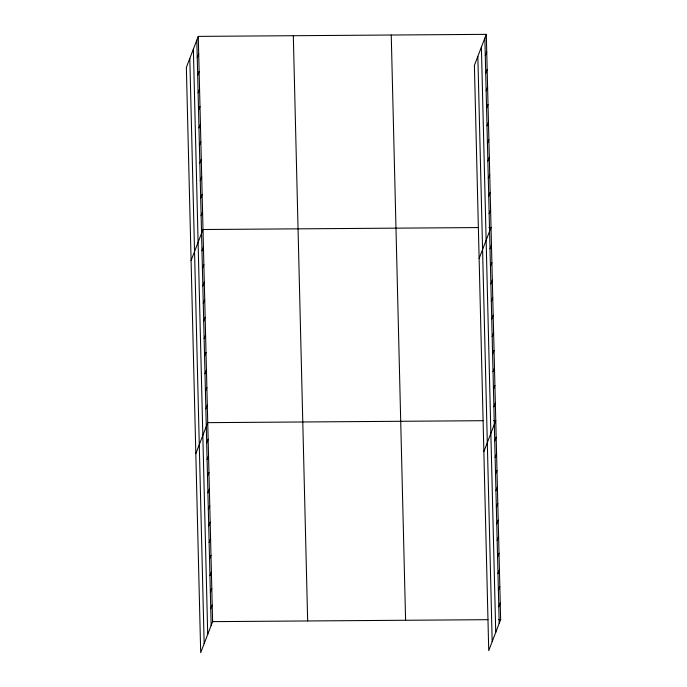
<?xml version="1.0" encoding="UTF-8"?>
<svg xmlns="http://www.w3.org/2000/svg" width="687" height="687" viewBox="0 0 687 687"><rect width="100%" height="100%" fill="white"/><g stroke="black" fill="none" stroke-linecap="round" stroke-linejoin="round"><path stroke-width="1.03" d="M198.268 36.385L186.357 67.403L200.698 652.65L212.609 621.632L198.268 36.385L486.302 34.35L500.643 619.597L488.732 650.615L474.391 65.368L486.302 34.35M197.246 57.725L198.698 53.947M197.676 75.278L199.127 71.5M198.105 92.839L199.556 89.061M198.534 110.392L199.986 106.622M198.964 127.954L200.415 124.175M199.393 145.515L200.844 141.737M199.831 163.068L201.274 159.29M200.261 180.629L201.712 176.851M200.69 198.182L202.141 194.404M201.119 215.744L202.571 211.965M191.089 260.536L203 229.518L478.358 227.569M201.978 250.858L203.429 247.08M202.407 268.411L203.859 264.632M202.837 285.972L204.288 282.194M203.266 303.525L204.717 299.747M203.695 321.087L205.147 317.308M204.125 338.639L205.576 334.861M204.563 356.201L206.006 352.422M204.992 373.754L206.444 369.975M205.422 391.315L206.873 387.537M205.851 408.868L207.302 405.09M195.821 453.669L207.732 422.651L483.09 420.702M206.684 443.012L208.135 439.233M207.096 459.594L208.539 455.816M207.5 476.177L208.951 472.398M207.903 492.759L209.355 488.981M208.307 509.342L209.758 505.563M208.719 525.924L210.17 522.146M209.123 542.507L210.574 538.728M209.526 559.081L210.978 555.311M209.939 575.663L211.39 571.885M210.342 592.246L211.794 588.467M210.746 608.828L212.197 605.049M485.28 55.681L486.731 51.911M485.709 73.243L487.16 69.464M486.138 90.804L487.59 87.026M486.568 108.357L488.019 104.579M486.997 125.919L488.448 122.14M487.435 143.471L488.878 139.693M487.864 161.033L489.316 157.254M488.294 178.586L489.745 174.807M488.723 196.147L490.174 192.369M489.153 213.7L490.604 209.921M479.122 258.501L491.033 227.483L488.921 227.5M490.011 248.814L491.463 245.036M490.441 266.376L491.892 262.597M490.87 283.929L492.321 280.15M491.299 301.49L492.751 297.711M491.729 319.043L493.18 315.264M492.167 336.604L493.609 332.826M492.596 354.157L494.047 350.379M493.026 371.719L494.477 367.94M493.455 389.271L494.906 385.501M493.884 406.833L495.336 403.054M483.854 451.625L495.765 420.616L493.652 420.624M494.717 440.968L496.169 437.198M495.129 457.551L496.581 453.772M495.533 474.133L496.984 470.355M495.937 490.716L497.388 486.937M496.349 507.298L497.792 503.519M496.753 523.88L498.204 520.102M497.156 540.463L498.607 536.684M497.56 557.045L499.011 553.267M497.972 573.628L499.423 569.849M498.376 590.21L499.827 586.432M498.779 606.793L500.23 603.014M212.609 621.632L487.968 619.683M498.53 619.614L500.643 619.597M484.85 38.129L499.191 623.375M481.398 47.12L495.739 632.366M477.843 56.377L492.184 641.624M391.247 35.02L405.588 620.267M293.315 35.715L307.656 620.962M196.817 40.164L211.158 625.41M193.365 49.155L207.706 634.402M189.81 58.412L204.151 643.659"/></g></svg>
